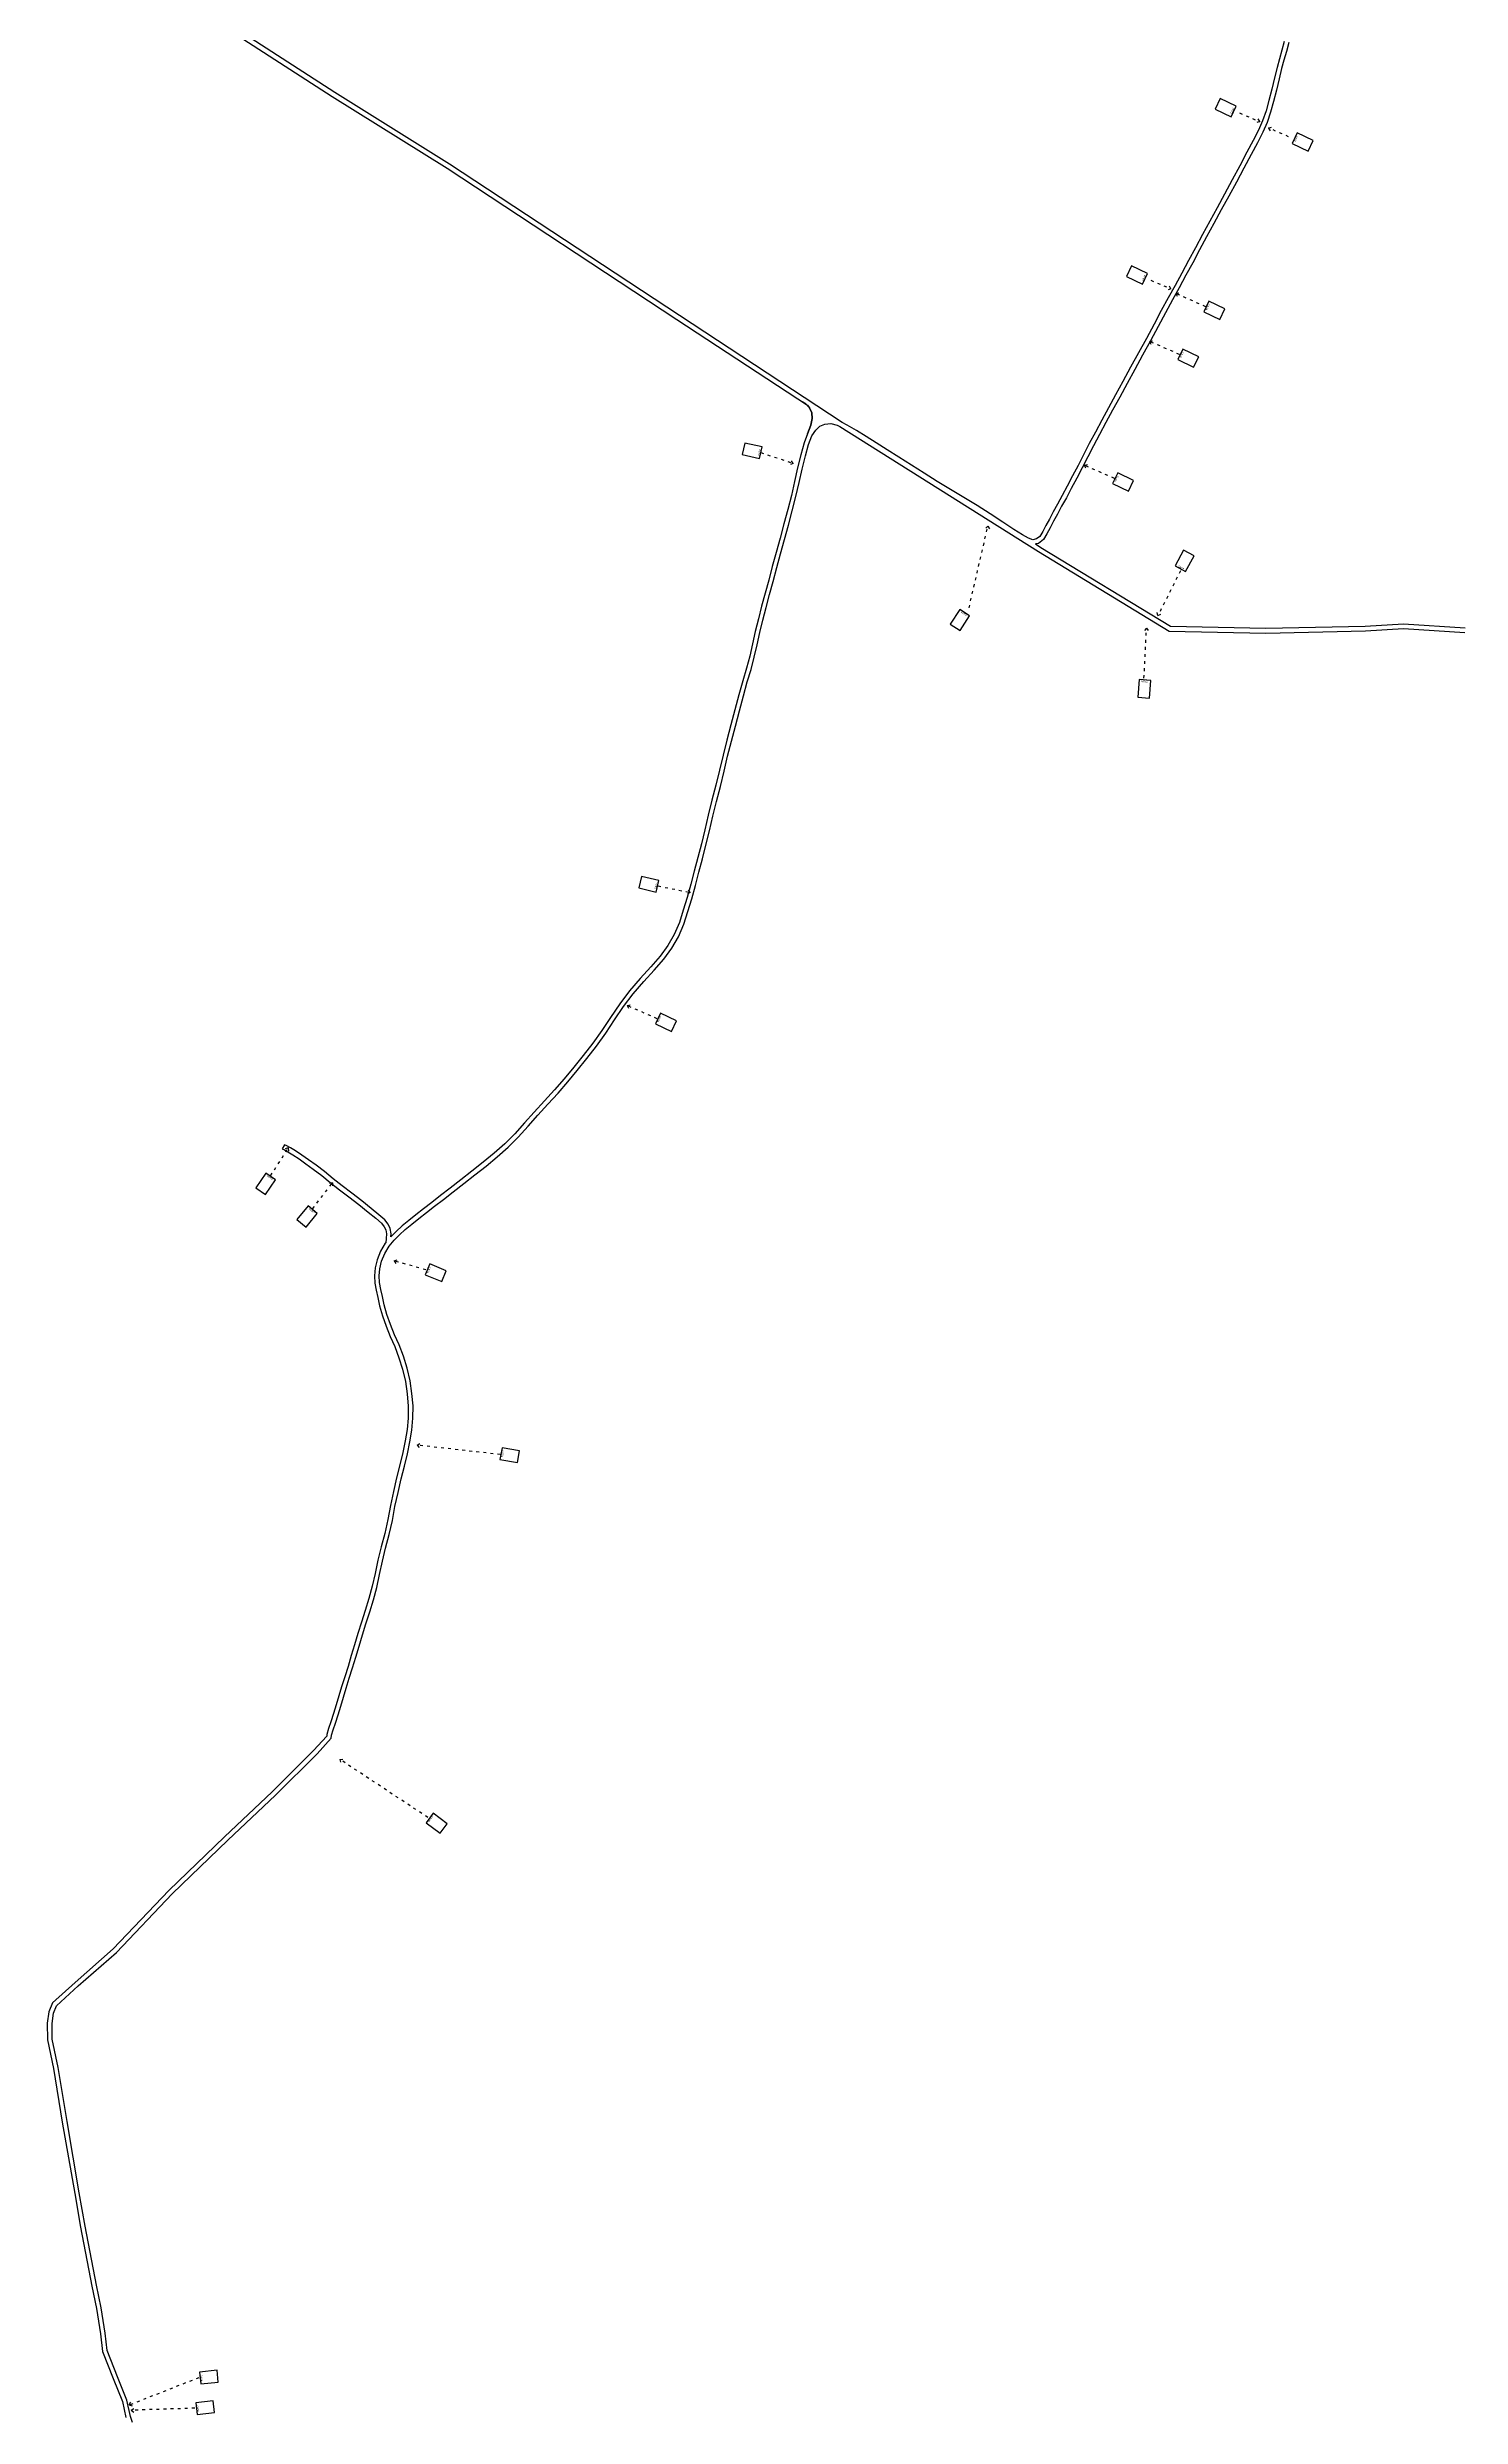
# Model space of a CAD drawing. Extents: x 714896 to 749292, y 8417558 to 8447149.
# Drawn here: x 726940 to 728138, y 8441540 to 8443549 of the extents above; entities that cross this region are included whole.
import ezdxf
from ezdxf.enums import TextEntityAlignment as Align

# ---------------------------------------------------------------- set-up
doc = ezdxf.new("R2010")
doc.units = 0
doc.header["$MEASUREMENT"] = 0
doc.linetypes.add('ACAD_ISO03W100', pattern=[30, 12, -18])
for name, color, linetype in [('LOTE', 7, 'CONTINUOUS'), ('NUM-PORTA', 7, 'CONTINUOUS'), ('QUADRA', 6, 'CONTINUOUS')]:
    doc.layers.add(name, color=color, linetype=linetype)

msp = doc.modelspace()

# ---------------------------------------------------------------- linework, layer by layer
at = {"layer": 'LOTE'}
for p, q in [((727934.3, 8443505.2), (727930, 8443496.2)), ((727947.8, 8443498.8), (727934.3, 8443505.2)), ((727930, 8443496.2), (727943.6, 8443489.8)), ((727943.6, 8443489.8), (727947.8, 8443498.8)), ((727999.5, 8443476.1), (727995.3, 8443467.1)), ((727995.3, 8443467.1), (728008.8, 8443460.7)), ((728013.1, 8443469.7), (727999.5, 8443476.1)), ((728008.8, 8443460.7), (728013.1, 8443469.7)), ((727859.1, 8443363.4), (727854.9, 8443354.4)), ((727872.7, 8443357), (727859.1, 8443363.4)), ((727854.9, 8443354.4), (727868.4, 8443348)), ((727868.4, 8443348), (727872.7, 8443357)), ((727924.8, 8443333.5), (727920.5, 8443324.5)), ((727920.5, 8443324.5), (727934, 8443318)), ((727938.3, 8443327), (727924.8, 8443333.5)), ((727934, 8443318), (727938.3, 8443327)), ((727902.6, 8443292.9), (727898.3, 8443283.9)), ((727898.3, 8443283.9), (727911.8, 8443277.4)), ((727916.1, 8443286.4), (727902.6, 8443292.9)), ((727911.8, 8443277.4), (727916.1, 8443286.4)), ((727531.4, 8443213.2), (727529.2, 8443203.4)), ((727529.2, 8443203.4), (727543.9, 8443200.1)), ((727546.1, 8443209.9), (727531.4, 8443213.2)), ((727543.9, 8443200.1), (727546.1, 8443209.9)), ((727847.4, 8443188), (727843, 8443179)), ((727860.9, 8443181.5), (727847.4, 8443188)), ((727856.5, 8443172.5), (727860.9, 8443181.5)), ((727843, 8443179), (727856.5, 8443172.5)), ((727903.3, 8443122.3), (727896.1, 8443109.1)), ((727912.1, 8443117.5), (727903.3, 8443122.3)), ((727896.1, 8443109.1), (727904.9, 8443104.3)), ((727904.9, 8443104.3), (727912.1, 8443117.5)), ((727713.5, 8443072.2), (727705.5, 8443059.6)), ((727721.9, 8443066.9), (727713.5, 8443072.2)), ((727713.9, 8443054.2), (727721.9, 8443066.9)), ((727705.5, 8443059.6), (727713.9, 8443054.2)), ((727865.5, 8443012.7), (727864.4, 8442997.7)), ((727875.5, 8443011.9), (727865.5, 8443012.7)), ((727874.4, 8442997), (727875.5, 8443011.9)), ((727864.4, 8442997.7), (727874.4, 8442997)), ((727443.9, 8442845.9), (727441.6, 8442836.2)), ((727458.5, 8442842.3), (727443.9, 8442845.9)), ((727456.2, 8442832.6), (727458.5, 8442842.3)), ((727441.6, 8442836.2), (727456.2, 8442832.6)), ((727459.9, 8442730), (727455.6, 8442721)), ((727455.6, 8442721), (727469.1, 8442714.4)), ((727473.4, 8442723.4), (727459.9, 8442730)), ((727469.1, 8442714.4), (727473.4, 8442723.4)), ((727125.4, 8442594.4), (727116.9, 8442582)), ((727116.9, 8442582), (727125.1, 8442576.4)), ((727125.1, 8442576.4), (727133.6, 8442588.7)), ((727133.6, 8442588.7), (727125.4, 8442594.4)), ((727161.2, 8442566.6), (727151.7, 8442555)), ((727159.4, 8442548.7), (727168.9, 8442560.3)), ((727168.9, 8442560.3), (727161.2, 8442566.6)), ((727151.7, 8442555), (727159.4, 8442548.7)), ((727264.3, 8442517.4), (727260.5, 8442508.1)), ((727260.5, 8442508.1), (727274.4, 8442502.5)), ((727278.2, 8442511.7), (727264.3, 8442517.4)), ((727274.4, 8442502.5), (727278.2, 8442511.7)), ((727325.6, 8442361.6), (727323.8, 8442351.8)), ((727340.3, 8442359), (727325.6, 8442361.6)), ((727338.6, 8442349.2), (727340.3, 8442359)), ((727323.8, 8442351.8), (727338.6, 8442349.2)), ((727267.1, 8442051.8), (727261.1, 8442043.8)), ((727261.1, 8442043.8), (727273.2, 8442034.8)), ((727279.1, 8442042.8), (727267.1, 8442051.8)), ((727273.2, 8442034.8), (727279.1, 8442042.8)), ((727084, 8441579.7), (727069, 8441578.1)), ((727069, 8441578.1), (727070.1, 8441568.1)), ((727085, 8441569.7), (727084, 8441579.7)), ((727080.8, 8441553.7), (727065.9, 8441552.2)), ((727070.1, 8441568.1), (727085, 8441569.7)), ((727081.9, 8441543.8), (727080.8, 8441553.7)), ((727065.9, 8441552.2), (727067, 8441542.2)), ((727067, 8441542.2), (727081.9, 8441543.8))]:
    msp.add_line(p, q, dxfattribs=at)
at = {"layer": 'LOTE', "color": 7, "linetype": 'ACAD_ISO03W100', "ltscale": 0.2}
for points in [[(727950.8, 8443493), (727967.8, 8443485.7)], [(727992.3, 8443472.9), (727975.3, 8443480.2)], [(727875.6, 8443351.2), (727892.6, 8443343.9)], [(727922, 8443328.8), (727896.6, 8443340)], [(727899.8, 8443288.3), (727874.4, 8443299.4)], [(727545, 8443205.2), (727572.4, 8443196)], [(727844.6, 8443183.3), (727819.1, 8443194.4)], [(727721.4, 8443073.6), (727737.4, 8443142.8)], [(727900.6, 8443104.8), (727881.5, 8443067)], [(727869.7, 8443014), (727871.8, 8443056.3)], [(727457.9, 8442837.8), (727485.1, 8442832.3)], [(727457.1, 8442725.3), (727431.7, 8442736.4)], [(727129.4, 8442592.2), (727144.3, 8442615.7)], [(727165, 8442564.1), (727181.8, 8442586.2)], [(727260.9, 8442512.4), (727234.2, 8442520)], [(727324, 8442355.9), (727253.5, 8442363.8)], [(727262.6, 8442048.3), (727188, 8442097.5)], [(727068.4, 8441573.3), (727010, 8441550.3)], [(727065, 8441547.5), (727011.3, 8441545.8)]]:
    msp.add_lwpolyline(points, dxfattribs=at)
at = {"layer": 'LOTE'}
for points in [[(727967.8, 8443485.7), (727965.3, 8443484.8)], [(727967.8, 8443485.7), (727966.4, 8443487.9)], [(727975.3, 8443480.2), (727977.8, 8443481.1)], [(727975.3, 8443480.2), (727976.7, 8443478)], [(727892.6, 8443343.9), (727890.2, 8443343)], [(727892.6, 8443343.9), (727891.2, 8443346.1)], [(727896.6, 8443340), (727899.1, 8443340.6)], [(727896.6, 8443340), (727897.7, 8443337.6)], [(727874.4, 8443299.4), (727877, 8443300)], [(727874.4, 8443299.4), (727875.5, 8443297)], [(727584.6, 8443220.9), (727587.4, 8443228.3), (727588.5, 8443234), (727588.1, 8443238.9), (727586.3, 8443243.2), (727582.9, 8443246.8), (727577.8, 8443249.7)], [(727572.4, 8443196), (727570, 8443195)], [(727572.4, 8443196), (727571, 8443198.1)], [(727819.1, 8443194.4), (727821.7, 8443195)], [(727819.1, 8443194.4), (727820.2, 8443192.1)], [(727737.4, 8443142.8), (727735.5, 8443141)], [(727737.4, 8443142.8), (727738.7, 8443140.5)], [(727881.5, 8443067), (727880.9, 8443069.6)], [(727881.5, 8443067), (727883.9, 8443068.1)], [(727871.8, 8443056.3), (727870.1, 8443054.4)], [(727871.8, 8443056.3), (727873.3, 8443054.2)], [(727485.1, 8442832.3), (727482.8, 8442831.2)], [(727485.1, 8442832.3), (727483.5, 8442834.4)], [(727431.7, 8442736.4), (727434.2, 8442737)], [(727431.7, 8442736.4), (727432.8, 8442734.1)], [(727144.3, 8442615.7), (727141.8, 8442614.9)], [(727144.3, 8442615.7), (727144.5, 8442613)], [(727181.8, 8442586.2), (727179.2, 8442585.7)], [(727181.8, 8442586.2), (727181.7, 8442583.6)], [(727234.2, 8442520), (727236.7, 8442520.9)], [(727234.2, 8442520), (727235.6, 8442517.8)], [(727253.5, 8442363.8), (727255.8, 8442365.2)], [(727253.5, 8442363.8), (727255.3, 8442361.9)], [(727188, 8442097.5), (727190.6, 8442097.7)], [(727188, 8442097.5), (727188.7, 8442095)], [(727009.6, 8441550.4), (727011, 8441552.6)], [(727009.6, 8441550.4), (727012.1, 8441549.5)], [(727011.3, 8441545.8), (727013.4, 8441547.4)], [(727011.3, 8441545.8), (727013.4, 8441544.1)]]:
    msp.add_lwpolyline(points, dxfattribs=at)
at = {"layer": 'QUADRA'}
for points in [[(727052.5, 8443590.6), (727181.6, 8443507), (727278.9, 8443446.2), (727473.8, 8443318), (727584.4, 8443245.3), (727586.3, 8443243.2), (727588.1, 8443238.9), (727588.5, 8443234), (727587.4, 8443228.3), (727584.6, 8443221), (727581.6, 8443213.4), (727578.8, 8443203.2), (727576.1, 8443192.1), (727573.5, 8443180.6), (727570.8, 8443168.8), (727567.7, 8443156.9), (727564.5, 8443144.7), (727561.2, 8443132.5), (727557.8, 8443120.4), (727554.6, 8443108.6), (727551.6, 8443097.1), (727548.6, 8443085.9), (727545.6, 8443074.9), (727542.8, 8443064.1), (727540.2, 8443053.5), (727537.9, 8443043), (727535.5, 8443032.7), (727532.9, 8443022.5), (727529.6, 8443011.8), (727526.2, 8442999.9), (727523, 8442987.2), (727519.6, 8442974.4), (727516.2, 8442961.5), (727512.9, 8442948.8), (727509.8, 8442936), (727506.7, 8442923.2), (727503.5, 8442910.4), (727500.4, 8442897.8), (727497.5, 8442885.5), (727494.6, 8442873.5), (727491.5, 8442861.8), (727488.5, 8442850.4), (727485.6, 8442839.2), (727482.5, 8442828.1), (727479.2, 8442817.3), (727475.9, 8442806.7), (727471.5, 8442796.6), (727466.1, 8442787.2), (727459.5, 8442778.2), (727451.6, 8442769.2), (727442.7, 8442759.5), (727433.7, 8442748.9), (727425.3, 8442737.8), (727417.6, 8442726.4), (727410.2, 8442715.3), (727402.4, 8442704.5), (727394.4, 8442694.1), (727386.3, 8442684.1), (727378.2, 8442674.4), (727370, 8442665), (727361.5, 8442655.6), (727352.9, 8442646.2), (727344.6, 8442636.9), (727336.4, 8442627.8), (727327.9, 8442619.2), (727318.9, 8442611.2), (727309.5, 8442603.6), (727300, 8442596.1), (727290.6, 8442588.6), (727281.7, 8442581.6), (727273.5, 8442575.3), (727266, 8442569.6), (727259, 8442564.2), (727252.6, 8442559), (727246.5, 8442554.3), (727240.8, 8442549.6), (727235.8, 8442544.9), (727231.4, 8442540.4), (727231.7, 8442543), (727230.8, 8442547.4), (727229.1, 8442551), (727226.2, 8442554.7), (727221.1, 8442559.1), (727214.5, 8442564.5), (727206.6, 8442570.9), (727198.1, 8442577.4), (727190.1, 8442583.5), (727182.4, 8442589.5), (727175.1, 8442595.7), (727167.9, 8442601.1), (727161.6, 8442605.7), (727155.9, 8442609.7), (727150.4, 8442613.2), (727146.1, 8442615.9), (727143, 8442617.5), (727141.1, 8442618.5), (727139.2, 8442615), (727141.1, 8442614), (727144.1, 8442612.4), (727148.3, 8442609.8), (727153.6, 8442606.4), (727159.2, 8442602.4), (727165.5, 8442597.8), (727172.7, 8442592.5), (727179.9, 8442586.4), (727187.7, 8442580.3), (727195.7, 8442574.2), (727204.1, 8442567.8), (727212, 8442561.4), (727218.5, 8442556.1), (727223.3, 8442552), (727225.6, 8442548.9), (727227, 8442546.2), (727227.6, 8442542.8), (727227.3, 8442539), (727227, 8442535.3), (727226.6, 8442534.9), (727222.5, 8442528.2), (727219.6, 8442521), (727217.9, 8442514), (727217.4, 8442507.4), (727217.8, 8442501.1), (727218.9, 8442495.1), (727220.2, 8442488.9), (727221.7, 8442481.8), (727224.2, 8442473.4), (727227.4, 8442464.6), (727230.8, 8442455.9), (727234.6, 8442447.3), (727238.2, 8442437.9), (727241.3, 8442428.1), (727243.6, 8442417.7), (727245.2, 8442407.3), (727246.1, 8442396.9), (727245.9, 8442386.8), (727245.2, 8442377), (727243.5, 8442367.4), (727241.4, 8442357.5), (727238.9, 8442347.1), (727236.2, 8442336.1), (727233.5, 8442324.6), (727230.9, 8442312.7), (727228.7, 8442300.7), (727226.1, 8442289), (727223, 8442277.6), (727220.2, 8442266.3), (727217.9, 8442255.1), (727215.4, 8442244.2), (727212.7, 8442233.8), (727209.6, 8442223.6), (727206.3, 8442213.7), (727203.4, 8442204.2), (727200.6, 8442194.7), (727197.7, 8442185.4), (727195, 8442176.2), (727192.2, 8442167.4), (727189.6, 8442159), (727187.3, 8442151.2), (727185, 8442143.8), (727182.7, 8442136.5), (727180.5, 8442129.4), (727178.5, 8442123.6), (727177.1, 8442118.7), (727176.9, 8442117.2), (727165.8, 8442105), (727130.8, 8442070.1), (727090.3, 8442031.8), (727043.2, 8441986.3), (726995.9, 8441936.8), (726963.7, 8441908.4), (726944.6, 8441891.1), (726941.5, 8441883.6), (726940.1, 8441873.8), (726940.3, 8441859.7), (726945.3, 8441835.5), (726952.8, 8441789.9), (726963.3, 8441729.5), (726968.2, 8441701.1), (726977.8, 8441651), (726981.9, 8441632), (726985.1, 8441610.5), (726986.8, 8441595.6), (726995.8, 8441572.8), (727003.8, 8441553.2), (727006.7, 8441539.6)], [(727988.6, 8443553.7), (727986.5, 8443546.1), (727984.5, 8443539), (727982.5, 8443531.6), (727980.4, 8443522.9), (727978, 8443513.2), (727975.6, 8443503.7), (727973.2, 8443494.8), (727970.3, 8443486.4), (727966.8, 8443478.3), (727962.3, 8443469.7), (727957, 8443459.7), (727950.9, 8443448.2), (727944.4, 8443436.2), (727938, 8443424.3), (727931.6, 8443412.7), (727925.4, 8443401.2), (727919.2, 8443389.9), (727913.3, 8443378.8), (727907.4, 8443368), (727901.7, 8443357.3), (727896, 8443346.8), (727890.3, 8443336.4), (727884.4, 8443325.6), (727878.3, 8443314), (727871.8, 8443301.9), (727865, 8443289.7), (727858.4, 8443277.5), (727851.9, 8443265.5), (727845.6, 8443254), (727839.6, 8443243), (727833.9, 8443232.6), (727828.6, 8443222.5), (727823.3, 8443212.7), (727818.5, 8443203.2), (727813.8, 8443194.1), (727809.2, 8443185.3), (727804.6, 8443176.6), (727800.4, 8443168.7), (727796.4, 8443161.5), (727792.8, 8443154.8), (727789.5, 8443148.8), (727786.6, 8443143.2), (727784, 8443138.3), (727781.4, 8443134.1), (727778.6, 8443131.9), (727775.5, 8443131.3), (727771.7, 8443132.5), (727766.7, 8443135.3), (727759.4, 8443140), (727750, 8443146.2), (727739.3, 8443153.3), (727728.2, 8443160.2), (727717, 8443167), (727705.7, 8443173.9), (727694.3, 8443180.7), (727683.4, 8443187.6), (727672.6, 8443194.4), (727662, 8443201.2), (727652, 8443207.5), (727642.8, 8443213.3), (727634.3, 8443218.7), (727626, 8443223.9), (727618.2, 8443228.5), (727613.8, 8443230.7), (727476, 8443321.4), (727281.1, 8443449.6), (727183.8, 8443510.4), (727054.7, 8443593.9)], [(727992.5, 8443552.6), (727990.4, 8443545), (727988.3, 8443537.9), (727986.4, 8443530.6), (727984.3, 8443521.9), (727981.9, 8443512.2), (727979.5, 8443502.7), (727977, 8443493.6), (727974, 8443485), (727970.4, 8443476.6), (727965.9, 8443467.8), (727960.6, 8443457.8), (727954.4, 8443446.3), (727948, 8443434.3), (727941.5, 8443422.4), (727935.1, 8443410.8), (727928.9, 8443399.3), (727922.7, 8443388), (727916.8, 8443376.9), (727911, 8443366.1), (727905.2, 8443355.4), (727899.5, 8443344.9), (727893.8, 8443334.5), (727887.9, 8443323.7), (727881.8, 8443312.1), (727875.3, 8443300), (727868.5, 8443287.8), (727861.9, 8443275.6), (727855.4, 8443263.6), (727849.1, 8443252), (727843.1, 8443241.1), (727837.5, 8443230.7), (727832.1, 8443220.6), (727826.9, 8443210.9), (727822.1, 8443201.4), (727817.4, 8443192.3), (727812.7, 8443183.4), (727808.1, 8443174.8), (727803.9, 8443166.8), (727799.9, 8443159.6), (727796.3, 8443152.9), (727793, 8443146.9), (727790.1, 8443141.4), (727787.4, 8443136.3), (727784.5, 8443131.4), (727780.3, 8443128.1), (727777.8, 8443127.7), (727777.8, 8443127.7), (727782.3, 8443124.8), (727892.2, 8443057.9), (727973, 8443056.2), (728057.3, 8443058), (728089.7, 8443059.9), (728141.9, 8443056.6)], [(727012.2, 8441535.4), (727010.6, 8441540.6), (727007.6, 8441554.3), (726999.5, 8441574.2), (726990.7, 8441596.5), (726989, 8441611), (726985.8, 8441632.7), (726981.7, 8441651.8), (726972.1, 8441701.8), (726967.2, 8441730.2), (726956.8, 8441790.6), (726949.3, 8441836.2), (726944.3, 8441860.2), (726944.2, 8441873.6), (726945.4, 8441882.5), (726947.9, 8441888.7), (726966.3, 8441905.4), (726998.6, 8441933.9), (727046, 8441983.4), (727093, 8442028.9), (727133.6, 8442067.2), (727168.7, 8442102.3), (727180.7, 8442115.4), (727181, 8442117.9), (727182.3, 8442122.5), (727184.3, 8442128.2), (727186.6, 8442135.3), (727188.9, 8442142.6), (727191.1, 8442150.1), (727193.5, 8442157.9), (727196.1, 8442166.2), (727198.8, 8442175), (727201.6, 8442184.2), (727204.4, 8442193.5), (727207.2, 8442203), (727210.2, 8442212.5), (727213.4, 8442222.4), (727216.5, 8442232.7), (727219.3, 8442243.3), (727221.8, 8442254.3), (727224.1, 8442265.4), (727226.9, 8442276.6), (727230, 8442288.1), (727232.6, 8442299.9), (727234.8, 8442311.9), (727237.4, 8442323.7), (727240.1, 8442335.2), (727242.8, 8442346.1), (727245.3, 8442356.6), (727247.4, 8442366.6), (727249.2, 8442376.5), (727249.9, 8442386.6), (727250.1, 8442397.1), (727249.2, 8442407.7), (727247.6, 8442418.4), (727245.2, 8442429.1), (727242, 8442439.3), (727238.3, 8442448.8), (727234.5, 8442457.4), (727231.1, 8442466), (727228, 8442474.6), (727225.5, 8442482.7), (727224.1, 8442489.7), (727222.9, 8442495.8), (727221.8, 8442501.6), (727221.4, 8442507.3), (727221.9, 8442513.4), (727223.4, 8442519.7), (727226.1, 8442526.4), (727229.8, 8442532.5), (727234.2, 8442537.5), (727238.7, 8442542.1), (727243.4, 8442546.6), (727249, 8442551.2), (727255.1, 8442555.9), (727261.5, 8442561.1), (727268.4, 8442566.4), (727276, 8442572.1), (727284.2, 8442578.4), (727293.1, 8442585.5), (727302.5, 8442592.9), (727312, 8442600.4), (727321.5, 8442608.1), (727330.7, 8442616.3), (727339.3, 8442625), (727347.6, 8442634.2), (727355.9, 8442643.6), (727364.5, 8442652.9), (727373, 8442662.3), (727381.2, 8442671.8), (727389.3, 8442681.5), (727397.5, 8442691.6), (727405.6, 8442702.1), (727413.5, 8442713), (727421, 8442724.2), (727428.5, 8442735.5), (727436.8, 8442746.4), (727445.7, 8442756.8), (727454.6, 8442766.5), (727462.6, 8442775.7), (727469.4, 8442785), (727475.1, 8442794.8), (727479.6, 8442805.3), (727483, 8442816.1), (727486.3, 8442827), (727489.4, 8442838.1), (727492.4, 8442849.4), (727495.4, 8442860.8), (727498.4, 8442872.5), (727501.4, 8442884.6), (727504.3, 8442896.9), (727507.4, 8442909.4), (727510.6, 8442922.2), (727513.7, 8442935.1), (727516.8, 8442947.8), (727520.1, 8442960.5), (727523.5, 8442973.3), (727526.9, 8442986.2), (727530.1, 8442998.9), (727533.4, 8443010.7), (727536.7, 8443021.4), (727539.4, 8443031.8), (727541.8, 8443042.1), (727544.1, 8443052.6), (727546.7, 8443063.2), (727549.5, 8443073.9), (727552.4, 8443084.8), (727555.5, 8443096), (727558.5, 8443107.6), (727561.7, 8443119.3), (727565, 8443131.4), (727568.3, 8443143.7), (727571.5, 8443155.9), (727574.6, 8443167.9), (727577.4, 8443179.7), (727580, 8443191.2), (727582.7, 8443202.3), (727585.4, 8443212.1), (727588.2, 8443219.3), (727591.4, 8443224.2), (727595, 8443227.5), (727599.3, 8443229.3), (727604.2, 8443229.7), (727609.7, 8443228.3), (727611.8, 8443227.3), (727780.2, 8443121.4), (727891, 8443053.9), (727973, 8443052.2), (728057.5, 8443054), (728089.7, 8443055.9), (728141.7, 8443052.6)]]:
    msp.add_lwpolyline(points, dxfattribs=at)

# ---------------------------------------------------------------- texts
at = {"layer": 'NUM-PORTA'}
for rotation, p in [(64.787, (727945.3, 8443494.7)), (244.787, (727997.8, 8443471.2)), (64.787, (727870.2, 8443352.9)), (244.1886, (727923, 8443328.7)), (244.1886, (727900.9, 8443288.1)), (77.391, (727544.5, 8443205.3)), (244.1886, (727845.6, 8443183.1)), (331.6535, (727900.9, 8443107.1)), (147.5659, (727717.3, 8443069.2)), (175.629, (727870.3, 8443011.8)), (76.3845, (727456.9, 8442837.8)), (244.1886, (727458.1, 8442725.1)), (145.4671, (727129.1, 8442591.2)), (140.6651, (727164.6, 8442563.1)), (247.7414, (727262.8, 8442512.4)), (259.9888, (727325.2, 8442356.5)), (233.195, (727264.5, 8442047.3)), (276.0906, (727070.1, 8441573)), (276.0906, (727067, 8441547.1))]:
    msp.add_text('CASA', height=1.5, rotation=rotation, dxfattribs=at).set_placement(p, align=Align.CENTER)

doc.saveas('drawing.dxf')
